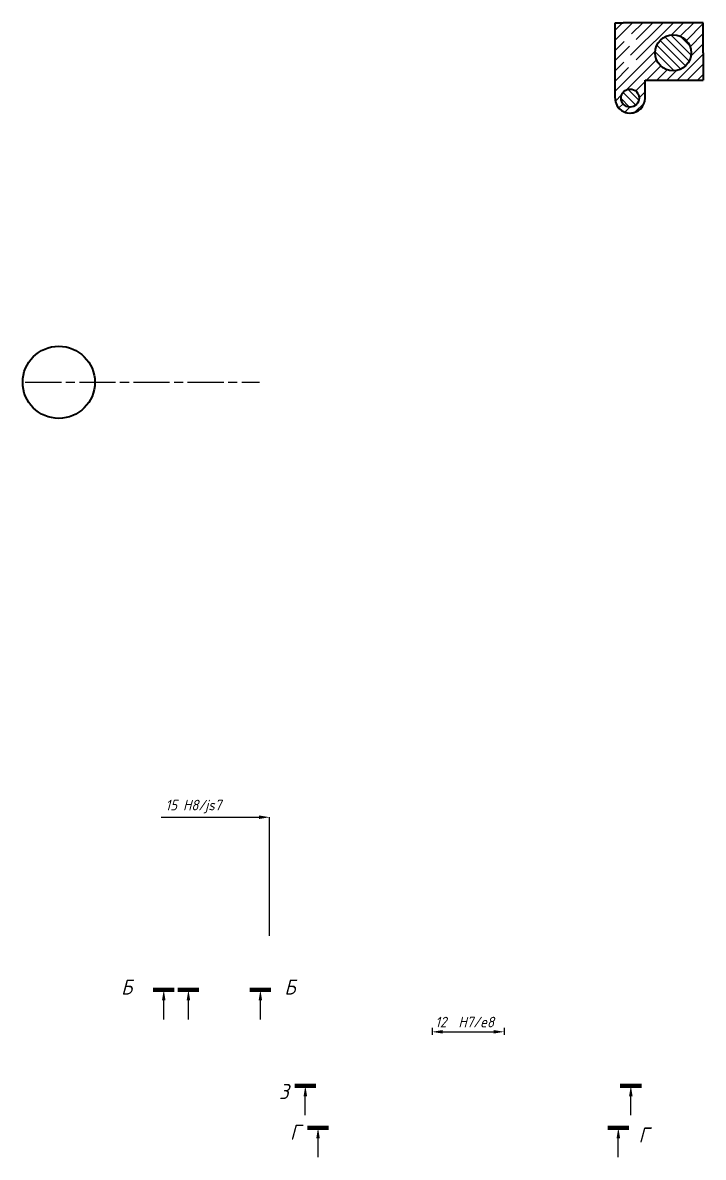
# Model space of a CAD drawing. Header units: millimetres. Extents: x -1178 to 2000, y -2432 to 1302.
# Drawn here: x 920.4 to 1146.7, y 223.1 to 600.5 of the extents above; entities that cross this region are included whole.
import ezdxf

# ---------------------------------------------------------------- set-up
doc = ezdxf.new("R2010")
doc.units = ezdxf.units.MM
doc.linetypes.add('AM_ISO08W050', pattern=[18, 12, -1.5, 3, -1.5])
for name, color, linetype, lineweight in [('AM_4', 3, 'Continuous', 15), ('AM_5', 3, 'Continuous', 15), ('AM_7', 4, 'AM_ISO08W050', 15), ('AM_8', 1, 'Continuous', 15), ('основные', 7, 'Continuous', 35), ('оч жирные', 7, 'Continuous', 70)]:
    doc.layers.add(name, color=color, linetype=linetype, lineweight=lineweight)
doc.styles.get("Standard").update_dxf_attribs({"font": 'geniso.shx', "oblique": 15})
doc.dimstyles.new('AM_GOST$0', dxfattribs={"dimtxt": 3.5, "dimasz": 3.5, "dimexe": 1, "dimexo": 1, "dimgap": 1.5, "dimtad": 1, "dimtoh": 1, "dimtxsty": 'Standard', "dimcen": 0, "dimclrd": 256, "dimclre": 256, "dimclrt": 2, "dimadec": 0, "dimazin": 2, "dimtp": 0.1, "dimtm": 0.1, "dimtfac": 0.71, "dimtmove": 0, "dimatfit": 3, "dimfxl": 1, "dimtolj": 1, "dimlwd": -1, "dimlwe": -1, "dimarcsym": 1})

# ---------------------------------------------------------------- blocks, each defined once
blk = doc.blocks.new('*D25')
at = {"layer": 'AM_5', "linetype": 'ByBlock', "transparency": 16777216}
for p, q in [((1056.49, 266.24), (1056.49, 263.86)), ((1059.99, 264.86), (1076.99, 264.86)), ((1080.49, 266.24), (1080.49, 263.86))]:
    blk.add_line(p, q, dxfattribs=at)
at = {"layer": 'AM_5', "transparency": 16777216}
for points in [[(1059.99, 265.45), (1059.99, 264.28), (1056.49, 264.86)], [(1076.99, 265.45), (1076.99, 264.28), (1080.49, 264.86)]]:
    blk.add_solid(points, dxfattribs=at)
at = {"layer": 'Defpoints', "color": 0, "transparency": 16777216}
for p in [(1056.49, 267.24), (1080.49, 267.24), (1080.49, 264.86)]:
    blk.add_point(p, dxfattribs=at)
at = {"layer": 'AM_5', "color": 2, "transparency": 16777216, "insert": (1067.33, 268.11), "char_height": 3.5, "attachment_point": 5}
blk.add_mtext('\\A1;12 {}{\\C2; H7/e8}', dxfattribs=at)

msp = doc.modelspace()

# ---------------------------------------------------------------- hatches: boundary and pattern name
at = {"layer": 'AM_8'}
h = msp.add_hatch(dxfattribs=at)
h.set_pattern_fill('_U', color=256, scale=2.4, angle=45, style=0, pattern_type=0)
h.set_pattern_definition([(45, (0, 0), (-1.6970563, 1.6970563), [])])
edge = h.paths.add_edge_path()
edge.add_arc((1122.334, 575.411), 5, 180, 360)
edge.add_line((1127.334, 575.411), (1127.334, 581.332))
edge.add_line((1127.334, 581.332), (1146.684, 581.332))
edge.add_line((1146.684, 581.332), (1146.684, 600.471))
edge.add_line((1146.684, 600.471), (1117.334, 600.471))
edge.add_line((1117.334, 600.471), (1117.334, 575.411))
edge = h.paths.add_edge_path(flags=16)
edge.add_arc((1122.334, 575.411), 3, -287.59401, 11.45916, ccw=False)
edge.add_arc((1122.334, 575.411), 3, 11.45916, 72.40599, ccw=False)
edge = h.paths.add_edge_path(flags=16)
edge.add_arc((1136.684, 590.471), 6, -184.21851, 11.45916, ccw=False)
edge.add_arc((1136.684, 590.471), 6, 11.45916, 175.78149, ccw=False)
edge = h.paths.add_edge_path(flags=16)
edge.add_arc((1122.334, 587.558), 2.067, -324.19205, 11.45916, ccw=False)
edge.add_arc((1122.334, 587.558), 2.067, 11.45916, 35.80795, ccw=False)
edge = h.paths.add_edge_path(flags=16)
edge.add_arc((1122.334, 594.734), 2.067, -35.57501, 191.45916, ccw=False)
edge.add_arc((1122.334, 594.734), 2.067, 191.45916, 324.42499, ccw=False)
h = msp.add_hatch(dxfattribs=at)
h.set_pattern_fill('ANSI31', color=256, scale=0.6, angle=90, style=0)
h.paths.add_polyline_path([(1125.334, 575.411, 1), (1119.334, 575.411, 1)])
h.paths.add_polyline_path([(1142.684, 590.471, 1), (1130.684, 590.471, 1)])

# ---------------------------------------------------------------- linework, layer by layer
at = {"layer": 'AM_4'}
msp.add_line((1002.494, 296.803), (1002.494, 336.235), dxfattribs=at)
at = {"layer": 'AM_5'}
for p, q in [((966.375, 336.235), (998.994, 336.235)), ((967.278, 269.007), (967.278, 275.326)), ((975.484, 269.005), (975.484, 275.324)), ((999.413, 268.984), (999.413, 275.303)), ((1014.358, 237.129), (1014.358, 243.448)), ((1122.593, 237.129), (1122.593, 243.448)), ((1018.585, 223.126), (1018.585, 229.445)), ((1118.43, 223.126), (1118.43, 229.445))]:
    msp.add_line(p, q, dxfattribs=at)
msp.add_solid([(998.994, 336.819), (998.994, 335.652), (1002.494, 336.235)], dxfattribs=at)
at = {"layer": 'AM_5', "linetype": 'Continuous'}
for points in [[(967.862, 275.326), (966.695, 275.326), (967.278, 278.826)], [(976.068, 275.324), (974.901, 275.324), (975.484, 278.824)], [(999.996, 275.303), (998.83, 275.303), (999.413, 278.803)], [(1014.942, 243.448), (1013.775, 243.448), (1014.358, 246.948)], [(1123.176, 243.448), (1122.009, 243.448), (1122.593, 246.948)], [(1019.168, 229.445), (1018.002, 229.445), (1018.585, 232.945)], [(1119.013, 229.445), (1117.847, 229.445), (1118.43, 232.945)]]:
    msp.add_trace(points, dxfattribs=at)
at = {"layer": 'AM_7'}
msp.add_line((921.233, 480.875), (999.126, 480.875), dxfattribs=at)
at = {"layer": 'основные'}
for p, q in [((1117.334, 575.411), (1117.334, 600.471)), ((1117.334, 600.471), (1120.025, 600.471)), ((1146.684, 600.471), (1120.025, 600.471)), ((1146.684, 590.471), (1146.684, 600.471)), ((1146.684, 590.471), (1146.684, 581.332)), ((1127.334, 575.411), (1127.334, 581.332)), ((1127.334, 581.332), (1146.684, 581.332))]:
    msp.add_line(p, q, dxfattribs=at)
for centre, radius in [((1136.684, 590.471), 6), ((1122.334, 575.411), 3), ((932.383, 480.875), 12)]:
    msp.add_circle(centre, radius, dxfattribs=at)
for end in [307.99609, 0]:
    msp.add_arc((1122.334, 575.411), 5, 180, end, dxfattribs=at)
at = {"layer": 'оч жирные'}
for p, q in [((963.778, 278.826), (970.778, 278.826)), ((971.984, 278.824), (978.984, 278.824)), ((995.913, 278.803), (1002.913, 278.803)), ((1010.858, 246.948), (1017.858, 246.948)), ((1119.093, 246.948), (1126.093, 246.948)), ((1015.085, 232.945), (1022.085, 232.945)), ((1114.93, 232.945), (1121.93, 232.945))]:
    msp.add_line(p, q, dxfattribs=at)

# ---------------------------------------------------------------- texts
at = {"layer": 'AM_5', "color": 2, "insert": (977.136, 339.748), "char_height": 3.5, "attachment_point": 5}
msp.add_mtext('\\A1;15 H8/js7', dxfattribs=at)
at = {"layer": 'основные', "char_height": 5, "attachment_point": 1}
for s, insert in [('Б', (953.123, 282.253)), ('Б', (1007.399, 282.253)), ('З', (1005.658, 247.494)), ('Г', (1009.29, 233.99)), ('Г', (1125.166, 233.06))]:
    msp.add_mtext(s, dxfattribs=dict(at, insert=insert))

# ---------------------------------------------------------------- dimensions: what is measured, and where the dimension line sits
at = {"layer": 'AM_5'}
dim = msp.add_linear_dim(base=(1080.494, 264.863), p1=(1056.494, 267.241), p2=(1080.494, 267.241), text='12 {}{\\C2; H7/e8}', dimstyle='AM_GOST$0', dxfattribs=at)
dim.commit()
dim.dimension.update_dxf_attribs({"geometry": '*D25', "text_midpoint": (1067.325, 264.863), "dimtype": 160})

doc.saveas('drawing.dxf')
